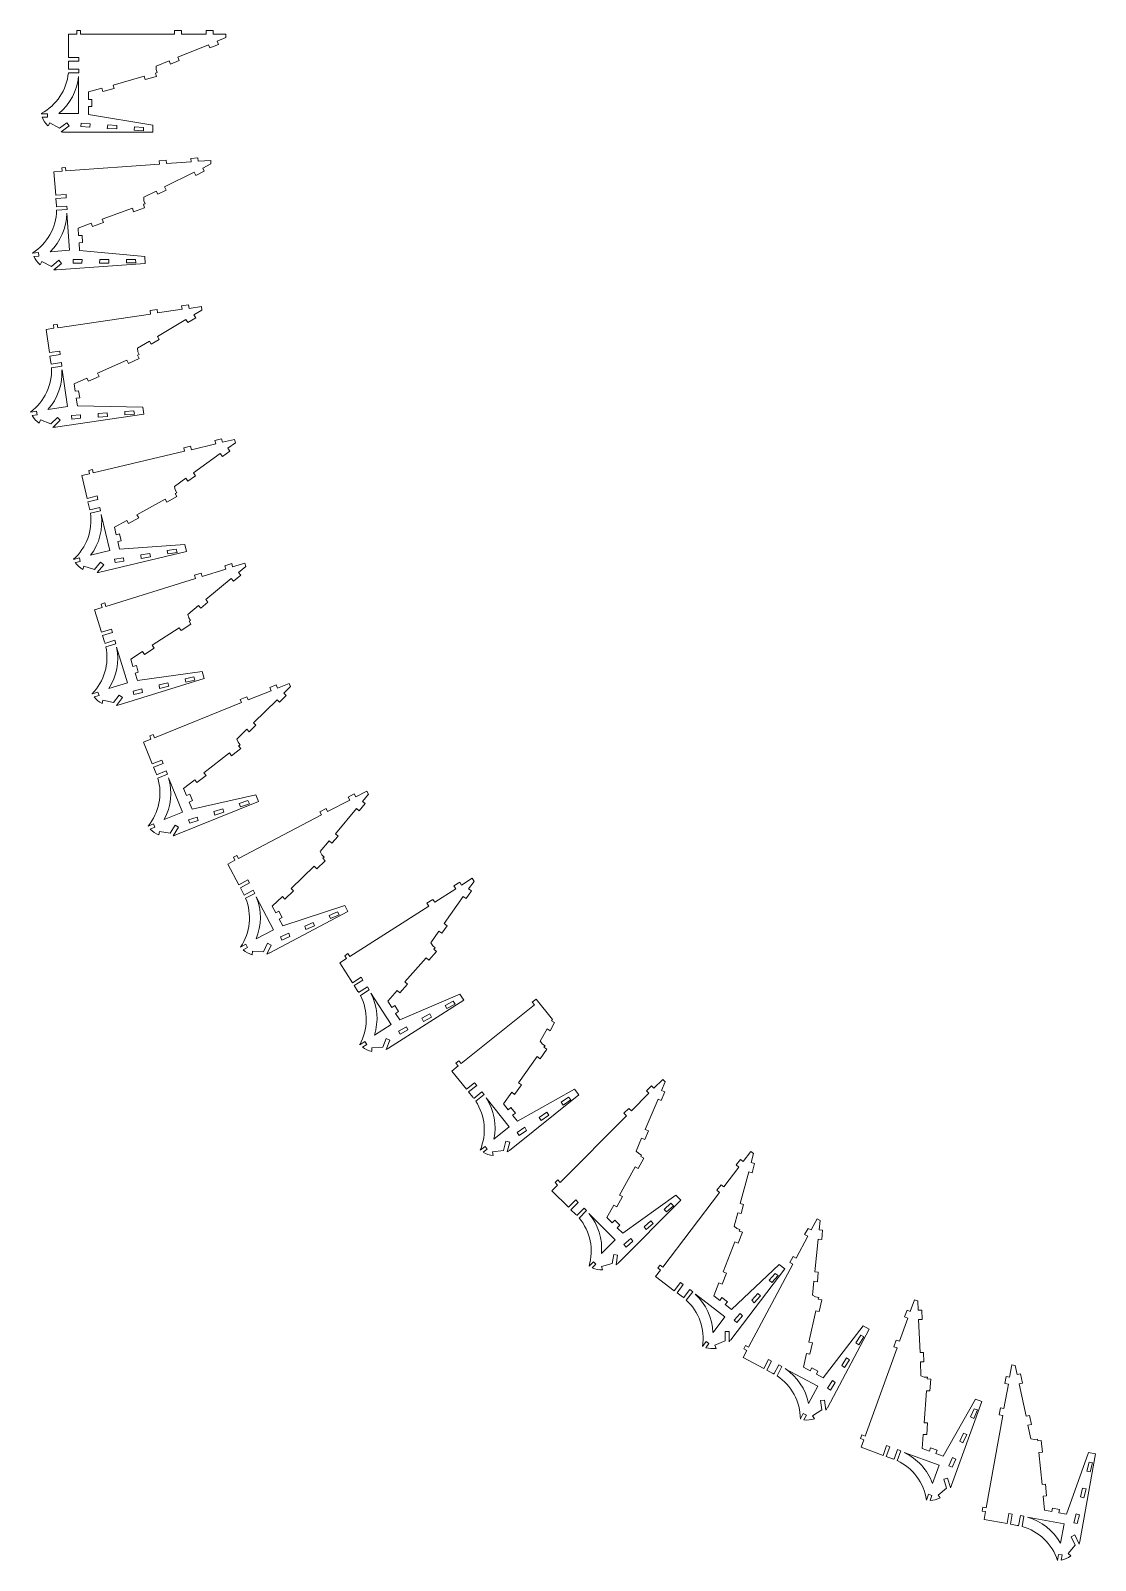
# Model space of a CAD drawing. Header units: millimetres. Extents: x -1109 to 903, y -367 to 2320.
# Drawn here: x -1109 to -199, y -314 to 994 of the extents above; entities that cross this region are included whole.
import ezdxf

# ---------------------------------------------------------------- set-up
doc = ezdxf.new("R2010")
doc.units = ezdxf.units.MM

msp = doc.modelspace()

# ---------------------------------------------------------------- linework, layer by layer
at = {"color": 7, "linetype": 'Continuous', "lineweight": 15}
for p, q in [((-1069.5, 994.3), (-1066.3, 994.3)), ((-1069.5, 994.3), (-1069.5, 991.3)), ((-1066.3, 994.3), (-1066.3, 991.3)), ((-986, 994.3), (-980, 994.3)), ((-986, 994.3), (-986, 991.3)), ((-980, 994.3), (-980, 991.3)), ((-958.8, 994.3), (-952.8, 994.3)), ((-958.8, 994.3), (-958.8, 991.3)), ((-952.8, 994.3), (-952.8, 991.3)), ((-1076.4, 991.3), (-1069.5, 991.3)), ((-1076.4, 971.3), (-1076.4, 991.3)), ((-1066.3, 991.3), (-986, 991.3)), ((-956.9, 982.2), (-983, 971.6)), ((-980, 991.3), (-958.8, 991.3)), ((-955.8, 979.5), (-956.9, 982.2)), ((-955.8, 979.5), (-948.4, 982.5)), ((-952.8, 991.3), (-942.1, 991.3)), ((-942.1, 988.3), (-949.5, 985.3)), ((-948.4, 982.5), (-949.5, 985.3)), ((-942.1, 991.3), (-942.1, 988.3)), ((-1067.6, 971.3), (-1076.4, 971.3)), ((-1076.4, 968.3), (-1067.6, 968.3)), ((-1076.4, 962.6), (-1076.4, 968.3)), ((-1067.6, 968.3), (-1067.6, 971.3)), ((-990.4, 968.5), (-1001.6, 964)), ((-989.3, 965.7), (-990.4, 968.5)), ((-989.3, 965.7), (-981.9, 968.8)), ((-981.9, 968.8), (-983, 971.6)), ((-1076.6, 958.3), (-1067.6, 958.3)), ((-1067.6, 961.3), (-1076.4, 961.3)), ((-1067.9, 955.1), (-1068, 923.4)), ((-1067.6, 958.3), (-1067.6, 961.3)), ((-1011.8, 955.3), (-1038.3, 947.8)), ((-1011, 952.4), (-1011.8, 955.3)), ((-1011, 952.4), (-1001.4, 955.1)), ((-1000.8, 958.4), (-1002.2, 958)), ((-1001.4, 955.1), (-1002.2, 958)), ((-1001.6, 964), (-1001.6, 961)), ((-1001.6, 961), (-1000.8, 958.4)), ((-1047.9, 945.1), (-1059.5, 941.9)), ((-1059.5, 941.9), (-1059.5, 935.4)), ((-1047.1, 942.2), (-1047.9, 945.1)), ((-1047.1, 942.2), (-1037.5, 944.9)), ((-1037.5, 944.9), (-1038.3, 947.8)), ((-1059.5, 935.4), (-1056.5, 935.4)), ((-1059.5, 929.4), (-1059.5, 922.7)), ((-1056.5, 929.4), (-1059.5, 929.4)), ((-1056.5, 935.4), (-1056.5, 929.4)), ((-1099.8, 923.3), (-1094.5, 923.3)), ((-1094.5, 920.3), (-1098.9, 920.3)), ((-1094.5, 923.3), (-1094.5, 920.3)), ((-1068, 923.4), (-1084.8, 923.4)), ((-1059.5, 922.7), (-1004.3, 913.5)), ((-1094, 912.9), (-1092.5, 915.5)), ((-1092.5, 915.5), (-1084.3, 910.8)), ((-1084.3, 910.8), (-1077.8, 915.5)), ((-1075.8, 912.8), (-1082.8, 907.7)), ((-1004.4, 907.5), (-1080.5, 907.6)), ((-1077.8, 915.5), (-1075.8, 912.8)), ((-1065.8, 912.3), (-1065.6, 915.3)), ((-1058.3, 911.8), (-1065.8, 912.3)), ((-1065.6, 915.3), (-1057.9, 914.7)), ((-1057.9, 914.7), (-1058.3, 911.8)), ((-1043.3, 910.7), (-1042.9, 913.7)), ((-1035.3, 910.2), (-1043.3, 910.7)), ((-1042.9, 913.7), (-1035.1, 913.1)), ((-1035.1, 913.1), (-1035.3, 910.2)), ((-1020.3, 909.1), (-1020.1, 912.1)), ((-1012.4, 908.6), (-1020.3, 909.1)), ((-1020.1, 912.1), (-1012.4, 911.6)), ((-1012.4, 911.6), (-1012.4, 908.6)), ((-1004.3, 913.5), (-1004.4, 907.5)), ((-1082.2, 877.1), (-1079, 877.3)), ((-1082.2, 877.1), (-1082, 874.1)), ((-1079, 877.3), (-1078.8, 874.3)), ((-1078.8, 874.3), (-998.7, 880.2)), ((-998.9, 883.1), (-993, 883.6)), ((-998.9, 883.1), (-998.7, 880.2)), ((-993, 883.6), (-992.7, 880.6)), ((-992.7, 880.6), (-971.6, 882.1)), ((-971.8, 885.1), (-965.8, 885.6)), ((-971.8, 885.1), (-971.6, 882.1)), ((-965.8, 885.6), (-965.6, 882.6)), ((-965.6, 882.6), (-954.9, 883.3)), ((-954.7, 880.3), (-961.8, 876.8)), ((-960.5, 874.1), (-961.8, 876.8)), ((-954.9, 883.3), (-954.7, 880.3)), ((-1088.9, 873.6), (-1082, 874.1)), ((-1087.4, 853.7), (-1088.9, 873.6)), ((-969, 873.2), (-994.3, 860.7)), ((-967.7, 870.5), (-969, 873.2)), ((-967.7, 870.5), (-960.5, 874.1)), ((-1078.6, 854.3), (-1087.4, 853.7)), ((-1087.2, 850.7), (-1078.4, 851.3)), ((-1086.8, 844.9), (-1087.2, 850.7)), ((-1078.4, 851.3), (-1078.6, 854.3)), ((-1001.5, 857.1), (-1012.2, 851.8)), ((-1012.2, 851.8), (-1012, 848.8)), ((-1000.1, 854.4), (-1001.5, 857.1)), ((-1000.1, 854.4), (-993, 858)), ((-993, 858), (-994.3, 860.7)), ((-1077.9, 844.3), (-1086.7, 843.7)), ((-1086.7, 840.7), (-1077.7, 841.3)), ((-1077.7, 841.3), (-1077.9, 844.3)), ((-1077.8, 838.1), (-1075.5, 806.5)), ((-1021.8, 842.4), (-1047.7, 833)), ((-1020.8, 839.5), (-1021.8, 842.4)), ((-1020.8, 839.5), (-1011.4, 842.9)), ((-1011, 846.3), (-1012.4, 845.8)), ((-1011.4, 842.9), (-1012.4, 845.8)), ((-1012, 848.8), (-1011, 846.3)), ((-1057.1, 829.6), (-1068.3, 825.5)), ((-1068.3, 825.5), (-1067.9, 819)), ((-1056, 826.7), (-1057.1, 829.6)), ((-1056, 826.7), (-1046.6, 830.2)), ((-1046.6, 830.2), (-1047.7, 833)), ((-1067.9, 819), (-1064.9, 819.2)), ((-1064.4, 813.2), (-1067.4, 813)), ((-1067.4, 813), (-1067, 806.4)), ((-1064.9, 819.2), (-1064.4, 813.2)), ((-1107.2, 804.1), (-1102, 804.5)), ((-1101.8, 801.5), (-1106.1, 801.2)), ((-1102, 804.5), (-1101.8, 801.5)), ((-1075.5, 806.5), (-1092.2, 805.2)), ((-1072.6, 798.5), (-1064.8, 798.6)), ((-1072.6, 795.6), (-1072.6, 798.5)), ((-1067, 806.4), (-1011.3, 801.3)), ((-1064.8, 798.6), (-1065, 795.6)), ((-1049.9, 795.6), (-1049.7, 798.6)), ((-1049.7, 798.6), (-1041.9, 798.6)), ((-1041.9, 798.6), (-1041.9, 795.6)), ((-1026.9, 795.7), (-1026.9, 798.7)), ((-1026.9, 798.7), (-1019.2, 798.7)), ((-1019.2, 798.7), (-1018.9, 795.7)), ((-1011.3, 801.3), (-1010.9, 795.3)), ((-1100.7, 794.1), (-1099.3, 796.8)), ((-1099.3, 796.8), (-1090.9, 792.7)), ((-1090.9, 792.7), (-1084.8, 797.9)), ((-1082.6, 795.3), (-1089.1, 789.7)), ((-1010.9, 795.3), (-1086.8, 789.8)), ((-1084.8, 797.9), (-1082.6, 795.3)), ((-1065, 795.6), (-1072.6, 795.6)), ((-1041.9, 795.6), (-1049.9, 795.6)), ((-1018.9, 795.7), (-1026.9, 795.7)), ((-979.8, 758.9), (-973.8, 759.8)), ((-979.8, 758.9), (-979.3, 756)), ((-973.8, 759.8), (-973.4, 756.8)), ((-1085.7, 740.3), (-1006.3, 752)), ((-1006.7, 755), (-1000.8, 755.8)), ((-1006.7, 755), (-1006.3, 752)), ((-1000.8, 755.8), (-1000.3, 752.9)), ((-976.1, 747.3), (-1000.4, 732.9)), ((-1000.3, 752.9), (-979.3, 756)), ((-974.6, 744.7), (-976.1, 747.3)), ((-974.6, 744.7), (-967.7, 748.8)), ((-973.4, 756.8), (-962.8, 758.4)), ((-962.4, 755.4), (-969.3, 751.3)), ((-967.7, 748.8), (-969.3, 751.3)), ((-962.8, 758.4), (-962.4, 755.4)), ((-1095.7, 738.8), (-1088.9, 739.8)), ((-1092.8, 719), (-1095.7, 738.8)), ((-1089.3, 742.8), (-1086.1, 743.2)), ((-1089.3, 742.8), (-1088.9, 739.8)), ((-1086.1, 743.2), (-1085.7, 740.3)), ((-998.9, 730.3), (-1000.4, 732.9)), ((-1084, 720.3), (-1092.8, 719)), ((-1083.6, 717.3), (-1084, 720.3)), ((-1007.3, 728.8), (-1017.6, 722.7)), ((-1017.6, 722.7), (-1017.2, 719.7)), ((-1017.2, 719.7), (-1016, 717.3)), ((-1005.8, 726.2), (-1007.3, 728.8)), ((-1005.8, 726.2), (-998.9, 730.3)), ((-1092.3, 716), (-1083.6, 717.3)), ((-1091.5, 710.4), (-1092.3, 716)), ((-1082.6, 710.4), (-1091.3, 709.1)), ((-1091.1, 706.1), (-1082.1, 707.4)), ((-1082.1, 707.4), (-1082.6, 710.4)), ((-1026.5, 712.6), (-1051.6, 701.3)), ((-1025.3, 709.8), (-1026.5, 712.6)), ((-1025.3, 709.8), (-1016.2, 713.9)), ((-1016, 717.3), (-1017.4, 716.7)), ((-1016.2, 713.9), (-1017.4, 716.7)), ((-1082, 704.2), (-1077.4, 672.8)), ((-1060.7, 697.2), (-1071.7, 692.3)), ((-1059.5, 694.5), (-1060.7, 697.2)), ((-1059.5, 694.5), (-1050.4, 698.6)), ((-1050.4, 698.6), (-1051.6, 701.3)), ((-1071.7, 692.3), (-1070.7, 685.9)), ((-1070.7, 685.9), (-1067.8, 686.3)), ((-1066.9, 680.4), (-1069.9, 680)), ((-1067.8, 686.3), (-1066.9, 680.4)), ((-1108.8, 668.1), (-1103.7, 668.9)), ((-1103.7, 668.9), (-1103.2, 665.9)), ((-1077.4, 672.8), (-1094, 670.4)), ((-1069.9, 680), (-1068.9, 673.4)), ((-1068.9, 673.4), (-1013, 672.4)), ((-1051.1, 666.9), (-1043.4, 667.5)), ((-1043.4, 667.5), (-1043.1, 664.5)), ((-1028.4, 668.6), (-1020.7, 669.2)), ((-1028.2, 665.7), (-1028.4, 668.6)), ((-1020.7, 669.2), (-1020.2, 666.3)), ((-1013, 672.4), (-1012.2, 666.4)), ((-1103.2, 665.9), (-1107.6, 665.3)), ((-1101.6, 658.7), (-1100.5, 661.5)), ((-1100.5, 661.5), (-1091.7, 658)), ((-1091.7, 658), (-1086, 663.6)), ((-1083.6, 661.2), (-1089.8, 655.1)), ((-1012.2, 666.4), (-1087.5, 655.3)), ((-1086, 663.6), (-1083.6, 661.2)), ((-1073.9, 665.2), (-1066.1, 665.8)), ((-1073.7, 662.2), (-1073.9, 665.2)), ((-1066.1, 662.8), (-1073.7, 662.2)), ((-1066.1, 665.8), (-1066.1, 662.8)), ((-1051.1, 663.9), (-1051.1, 666.9)), ((-1043.1, 664.5), (-1051.1, 663.9)), ((-1020.2, 666.3), (-1028.2, 665.7)), ((-951.4, 643.9), (-945.6, 645.3)), ((-951.4, 643.9), (-950.7, 640.9)), ((-945.6, 645.3), (-944.9, 642.3)), ((-944.9, 642.3), (-934.5, 644.8)), ((-933.8, 641.9), (-940.3, 637.2)), ((-934.5, 644.8), (-933.8, 641.9)), ((-1055.3, 616.1), (-977.2, 634.7)), ((-977.9, 637.6), (-972.1, 639)), ((-977.9, 637.6), (-977.2, 634.7)), ((-972.1, 639), (-971.4, 636)), ((-971.4, 636), (-950.7, 640.9)), ((-946.8, 632.6), (-969.7, 616.1)), ((-945, 630.1), (-946.8, 632.6)), ((-945, 630.1), (-938.5, 634.8)), ((-938.5, 634.8), (-940.3, 637.2)), ((-1065.2, 613.8), (-1058.5, 615.4)), ((-1059.1, 618.3), (-1056, 619.1)), ((-1059.1, 618.3), (-1058.5, 615.4)), ((-1056, 619.1), (-1055.3, 616.1)), ((-968, 613.7), (-969.7, 616.1)), ((-1060.5, 594.3), (-1065.2, 613.8)), ((-976.2, 611.5), (-986, 604.5)), ((-986, 604.5), (-985.3, 601.6)), ((-974.5, 609), (-976.2, 611.5)), ((-974.5, 609), (-968, 613.7)), ((-1052, 596.4), (-1060.5, 594.3)), ((-1059.9, 591.4), (-1051.3, 593.5)), ((-1058.5, 585.8), (-1059.9, 591.4)), ((-1051.3, 593.5), (-1052, 596.4)), ((-994, 593.7), (-1018, 580.3)), ((-992.5, 591), (-994, 593.7)), ((-992.5, 591), (-983.8, 595.9)), ((-985.3, 601.6), (-984, 599.2)), ((-984, 599.2), (-985.2, 598.5)), ((-983.8, 595.9), (-985.2, 598.5)), ((-1049.6, 586.6), (-1058.3, 584.6)), ((-1057.7, 581.6), (-1049, 583.7)), ((-1049, 583.7), (-1049.6, 586.6)), ((-1048.6, 580.5), (-1041.2, 549.7)), ((-1025.3, 572.8), (-1016.5, 577.7)), ((-1016.5, 577.7), (-1018, 580.3)), ((-1026.7, 575.4), (-1037.2, 569.6)), ((-1037.2, 569.6), (-1035.7, 563.2)), ((-1035.7, 563.2), (-1032.8, 563.9)), ((-1032.8, 563.9), (-1031.4, 558.1)), ((-1025.3, 572.8), (-1026.7, 575.4)), ((-1041.2, 549.7), (-1057.6, 545.8)), ((-1031.4, 558.1), (-1034.3, 557.4)), ((-1034.3, 557.4), (-1032.8, 550.9)), ((-1032.8, 550.9), (-977.1, 554.8)), ((-992.1, 549.7), (-984.4, 551)), ((-991.6, 546.8), (-992.1, 549.7)), ((-984.4, 551), (-983.7, 548.1)), ((-977.1, 554.8), (-975.7, 548.9)), ((-1072.2, 542.2), (-1067.1, 543.5)), ((-1066.4, 540.5), (-1070.6, 539.5)), ((-1067.1, 543.5), (-1066.4, 540.5)), ((-1064.1, 533.5), (-1063.3, 536.3)), ((-1063.3, 536.3), (-1054.2, 533.6)), ((-1054.2, 533.6), (-1049, 539.7)), ((-1046.4, 537.5), (-1052, 531)), ((-975.7, 548.9), (-1049.8, 531.4)), ((-1049, 539.7), (-1046.4, 537.5)), ((-1037.1, 542.3), (-1029.4, 543.6)), ((-1036.6, 539.4), (-1037.1, 542.3)), ((-1029.1, 540.6), (-1036.6, 539.4)), ((-1029.4, 543.6), (-1029.1, 540.6)), ((-1014.6, 546), (-1006.9, 547.3)), ((-1014.3, 543), (-1014.6, 546)), ((-1006.4, 544.3), (-1014.3, 543)), ((-1006.9, 547.3), (-1006.4, 544.3)), ((-983.7, 548.1), (-991.6, 546.8)), ((-942.8, 536.8), (-937, 538.6)), ((-942.8, 536.8), (-941.9, 533.9)), ((-937, 538.6), (-936.2, 535.7)), ((-936.2, 535.7), (-925.9, 538.9)), ((-925.9, 538.9), (-925, 536)), ((-1044.5, 502), (-967.9, 525.8)), ((-968.8, 528.7), (-963.1, 530.5)), ((-968.8, 528.7), (-967.9, 525.8)), ((-963.1, 530.5), (-962.2, 527.6)), ((-962.2, 527.6), (-941.9, 533.9)), ((-937.4, 525.8), (-959.2, 507.9)), ((-935.5, 523.5), (-937.4, 525.8)), ((-935.5, 523.5), (-929.3, 528.6)), ((-925, 536), (-931.2, 530.9)), ((-929.3, 528.6), (-931.2, 530.9)), ((-1054.2, 499), (-1047.6, 501.1)), ((-1048.3, 479.9), (-1054.2, 499)), ((-1048.5, 504), (-1045.4, 504.9)), ((-1048.5, 504), (-1047.6, 501.1)), ((-1045.4, 504.9), (-1044.5, 502)), ((-965.3, 502.8), (-974.6, 495.1)), ((-963.4, 500.5), (-965.3, 502.8)), ((-963.4, 500.5), (-957.3, 505.6)), ((-957.3, 505.6), (-959.2, 507.9)), ((-980.2, 481.3), (-971.8, 486.7)), ((-974.6, 495.1), (-973.7, 492.3)), ((-973.7, 492.3), (-972.2, 490)), ((-972.2, 490), (-973.4, 489.3)), ((-971.8, 486.7), (-973.4, 489.3)), ((-1039.8, 482.6), (-1048.3, 479.9)), ((-1047.4, 477.1), (-1039, 479.7)), ((-1045.7, 471.6), (-1047.4, 477.1)), ((-1036.9, 473), (-1045.3, 470.4)), ((-1039, 479.7), (-1039.8, 482.6)), ((-1036, 470.1), (-1036.9, 473)), ((-981.8, 483.8), (-1004.9, 468.8)), ((-980.2, 481.3), (-981.8, 483.8)), ((-1044.6, 467.5), (-1036, 470.1)), ((-1035.4, 467), (-1026, 436.7)), ((-1013.3, 463.4), (-1023.3, 456.8)), ((-1011.6, 460.8), (-1013.3, 463.4)), ((-1011.6, 460.8), (-1003.2, 466.3)), ((-1003.2, 466.3), (-1004.9, 468.8)), ((-1023.3, 456.8), (-1021.4, 450.6)), ((-1021.4, 450.6), (-1018.5, 451.5)), ((-1016.8, 445.8), (-1019.6, 444.9)), ((-1019.6, 444.9), (-1017.6, 438.5)), ((-1018.5, 451.5), (-1016.8, 445.8)), ((-1017.6, 438.5), (-962.3, 446.2)), ((-962.3, 446.2), (-960.5, 440.4)), ((-1026, 436.7), (-1042, 431.7)), ((-960.5, 440.4), (-1033.2, 417.8)), ((-999.1, 434.9), (-991.5, 436.7)), ((-998.6, 431.9), (-999.1, 434.9)), ((-990.8, 433.7), (-998.6, 431.9)), ((-991.5, 436.7), (-990.8, 433.7)), ((-976.9, 440.1), (-969.3, 441.9)), ((-976.2, 437.2), (-976.9, 440.1)), ((-968.5, 439), (-976.2, 437.2)), ((-969.3, 441.9), (-968.5, 439)), ((-904.5, 432.7), (-898.9, 435)), ((-904.5, 432.7), (-903.4, 429.9)), ((-898.9, 435), (-897.8, 432.2)), ((-897.8, 432.2), (-887.9, 436.2)), ((-886.7, 433.4), (-892.5, 427.8)), ((-887.9, 436.2), (-886.7, 433.4)), ((-1056.3, 427.2), (-1051.3, 428.7)), ((-1050.4, 425.9), (-1054.6, 424.6)), ((-1051.3, 428.7), (-1050.4, 425.9)), ((-1047.7, 419), (-1047, 421.9)), ((-1047, 421.9), (-1037.9, 419.8)), ((-1037.9, 419.8), (-1033.1, 426.2)), ((-1030.3, 424.2), (-1035.5, 417.3)), ((-1033.1, 426.2), (-1030.3, 424.2)), ((-1021.3, 429.6), (-1013.7, 431.4)), ((-1020.6, 426.7), (-1021.3, 429.6)), ((-1013.3, 428.5), (-1020.6, 426.7)), ((-1013.7, 431.4), (-1013.3, 428.5)), ((-1003, 389.6), (-928.6, 419.7)), ((-929.7, 422.5), (-924.2, 424.8)), ((-929.7, 422.5), (-928.6, 419.7)), ((-924.2, 424.8), (-923, 422)), ((-923, 422), (-903.4, 429.9)), ((-898.2, 422.2), (-918.4, 402.5)), ((-896.1, 420.1), (-898.2, 422.2)), ((-896.1, 420.1), (-890.4, 425.7)), ((-890.4, 425.7), (-892.5, 427.8)), ((-1007.1, 391.2), (-1004.1, 392.4)), ((-1004.1, 392.4), (-1003, 389.6)), ((-924.1, 396.9), (-932.7, 388.6)), ((-922, 394.8), (-924.1, 396.9)), ((-922, 394.8), (-916.3, 400.4)), ((-916.3, 400.4), (-918.4, 402.5)), ((-1012.4, 385.8), (-1006, 388.4)), ((-1004.9, 367.3), (-1012.4, 385.8)), ((-1007.1, 391.2), (-1006, 388.4)), ((-937.1, 374.3), (-929.2, 380.4)), ((-932.7, 388.6), (-931.6, 385.8)), ((-931.6, 385.8), (-929.9, 383.7)), ((-929.9, 383.7), (-931.1, 382.8)), ((-929.2, 380.4), (-931.1, 382.8)), ((-996.7, 370.6), (-1004.9, 367.3)), ((-1003.8, 364.5), (-995.6, 367.8)), ((-995.6, 367.8), (-996.7, 370.6)), ((-939, 376.7), (-960.7, 359.8)), ((-937.1, 374.3), (-939, 376.7)), ((-1001.6, 359.2), (-1003.8, 364.5)), ((-993, 361.3), (-1001.2, 358)), ((-1000.2, 355.2), (-991.8, 358.6)), ((-991.8, 358.6), (-993, 361.3)), ((-991, 355.5), (-979.1, 326)), ((-968.6, 353.7), (-978.1, 346.3)), ((-966.8, 351.3), (-968.6, 353.7)), ((-966.8, 351.3), (-958.9, 357.4)), ((-958.9, 357.4), (-960.7, 359.8)), ((-978.1, 346.3), (-975.7, 340.3)), ((-975.7, 340.3), (-972.9, 341.4)), ((-972.9, 341.4), (-970.6, 335.9)), ((-970.9, 328.6), (-916.4, 340.8)), ((-916.4, 340.8), (-914.2, 335.2)), ((-837.5, 339), (-832.2, 341.8)), ((-832.2, 341.8), (-830.8, 339.1)), ((-830.8, 339.1), (-821.4, 344.1)), ((-820, 341.4), (-825.1, 335.3)), ((-821.4, 344.1), (-820, 341.4)), ((-914.2, 335.2), (-984.7, 306.7)), ((-970.6, 335.9), (-973.4, 334.7)), ((-973.4, 334.7), (-970.9, 328.6)), ((-952.2, 326.5), (-944.7, 328.9)), ((-944.7, 328.9), (-943.8, 326)), ((-930.5, 333.5), (-923.1, 335.9)), ((-929.6, 330.7), (-930.5, 333.5)), ((-921.9, 333.1), (-929.6, 330.7)), ((-923.1, 335.9), (-921.9, 333.1)), ((-861.7, 326.3), (-856.3, 329.1)), ((-856.3, 329.1), (-855, 326.5)), ((-855, 326.5), (-836.1, 336.3)), ((-830.3, 329.2), (-848.4, 307.6)), ((-837.5, 339), (-836.1, 336.3)), ((-828, 327.2), (-830.3, 329.2)), ((-828, 327.2), (-822.8, 333.4)), ((-822.8, 333.4), (-825.1, 335.3)), ((-1008.5, 314.1), (-1003.7, 316)), ((-1003.7, 316), (-1002.6, 313.2)), ((-979.1, 326), (-994.6, 319.7)), ((-989.5, 308.2), (-985.3, 315)), ((-985.3, 315), (-982.4, 313.2)), ((-973.9, 319.4), (-966.5, 321.8)), ((-972.9, 316.6), (-973.9, 319.4)), ((-965.7, 318.9), (-972.9, 316.6)), ((-966.5, 321.8), (-965.7, 318.9)), ((-951.4, 323.6), (-952.2, 326.5)), ((-943.8, 326), (-951.4, 323.6)), ((-931.3, 286.4), (-860.3, 323.7)), ((-861.7, 326.3), (-860.3, 323.7)), ((-1002.6, 313.2), (-1006.6, 311.6)), ((-999.3, 306.6), (-998.8, 309.5)), ((-998.8, 309.5), (-989.5, 308.2)), ((-982.4, 313.2), (-986.9, 305.9)), ((-853.6, 301.5), (-861.3, 292.3)), ((-851.3, 299.5), (-853.6, 301.5)), ((-851.3, 299.5), (-846.1, 305.6)), ((-846.1, 305.6), (-848.4, 307.6)), ((-935.6, 287.6), (-932.7, 289.1)), ((-932.7, 289.1), (-931.3, 286.4)), ((-861.3, 292.3), (-859.9, 289.6)), ((-859.9, 289.6), (-858, 287.7)), ((-940.3, 281.7), (-934.2, 284.9)), ((-931, 264), (-940.3, 281.7)), ((-935.6, 287.6), (-934.2, 284.9)), ((-866.4, 279.8), (-886.3, 260.9)), ((-864.3, 277.6), (-866.4, 279.8)), ((-864.3, 277.6), (-857, 284.5)), ((-858, 287.7), (-859.1, 286.7)), ((-857, 284.5), (-859.1, 286.7)), ((-923.2, 268.1), (-931, 264)), ((-929.6, 261.4), (-921.8, 265.5)), ((-921.8, 265.5), (-923.2, 268.1)), ((-747.2, 263), (-742.1, 266.2)), ((-747.2, 263), (-745.5, 260.5)), ((-742.1, 266.2), (-740.5, 263.7)), ((-740.5, 263.7), (-731.5, 269.5)), ((-729.9, 266.9), (-734.5, 260.4)), ((-731.5, 269.5), (-729.9, 266.9)), ((-927, 256.3), (-929.6, 261.4)), ((-918.6, 259.3), (-926.4, 255.1)), ((-925.2, 252.4), (-917.2, 256.6)), ((-917.2, 256.6), (-918.6, 259.3)), ((-916, 253.6), (-901.3, 225.5)), ((-893.6, 254), (-902.3, 245.8)), ((-891.5, 251.8), (-893.6, 254)), ((-891.5, 251.8), (-884.3, 258.7)), ((-884.3, 258.7), (-886.3, 260.9)), ((-770.1, 248.3), (-765.1, 251.5)), ((-765.1, 251.5), (-763.4, 249)), ((-763.4, 249), (-745.5, 260.5)), ((-739.1, 253.9), (-755.3, 230.8)), ((-736.6, 252.1), (-739.1, 253.9)), ((-736.6, 252.1), (-732, 258.7)), ((-732, 258.7), (-734.5, 260.4)), ((-837.6, 241), (-905, 205.6)), ((-902.3, 245.8), (-899.3, 240)), ((-899.3, 240), (-896.6, 241.4)), ((-896.6, 241.4), (-893.9, 236.1)), ((-893.9, 236.1), (-896.5, 234.7)), ((-893.4, 228.8), (-840.4, 246.3)), ((-853.7, 237.7), (-846.5, 240.8)), ((-852.5, 235), (-853.7, 237.7)), ((-845.1, 238.2), (-852.5, 235)), ((-846.5, 240.8), (-845.1, 238.2)), ((-840.4, 246.3), (-837.6, 241)), ((-836.1, 202.5), (-768.5, 245.8)), ((-770.1, 248.3), (-768.5, 245.8)), ((-901.3, 225.5), (-916.1, 217.7)), ((-896.5, 234.7), (-893.4, 228.8)), ((-895.4, 219.4), (-888.3, 222.5)), ((-888.3, 222.5), (-887.3, 219.7)), ((-874.5, 228.6), (-867.4, 231.7)), ((-873.5, 225.7), (-874.5, 228.6)), ((-866.2, 228.9), (-873.5, 225.7)), ((-867.4, 231.7), (-866.2, 228.9)), ((-759.9, 224.2), (-766.8, 214.4)), ((-757.5, 222.5), (-759.9, 224.2)), ((-757.5, 222.5), (-752.9, 229)), ((-752.9, 229), (-755.3, 230.8)), ((-929.4, 210.7), (-924.8, 213.1)), ((-923.4, 210.4), (-927.3, 208.4)), ((-924.8, 213.1), (-923.4, 210.4)), ((-909.9, 206.7), (-906.4, 213.9)), ((-903.3, 212.4), (-907.1, 204.7)), ((-906.4, 213.9), (-903.3, 212.4)), ((-894.2, 216.7), (-895.4, 219.4)), ((-887.3, 219.7), (-894.2, 216.7)), ((-766.8, 214.4), (-765.2, 211.9)), ((-765.2, 211.9), (-763.1, 210.1)), ((-763.1, 210.1), (-764.1, 209)), ((-919.5, 204.1), (-919.3, 207.1)), ((-919.3, 207.1), (-909.9, 206.7)), ((-844.6, 197.1), (-838.8, 200.8)), ((-833.8, 180.2), (-844.6, 197.1)), ((-840.4, 203.3), (-837.7, 205.1)), ((-840.4, 203.3), (-838.8, 200.8)), ((-837.7, 205.1), (-836.1, 202.5)), ((-770.8, 201.6), (-789, 181)), ((-768.5, 199.6), (-770.8, 201.6)), ((-768.5, 199.6), (-761.9, 207)), ((-761.9, 207), (-764.1, 209)), ((-826.4, 185), (-833.8, 180.2)), ((-824.8, 182.5), (-826.4, 185)), ((-832.2, 177.7), (-824.8, 182.5)), ((-829.1, 172.8), (-832.2, 177.7)), ((-821, 176.6), (-828.5, 171.8)), ((-827, 169.2), (-819.4, 174)), ((-819.4, 174), (-821, 176.6)), ((-818, 171.2), (-800.8, 144.4)), ((-795.7, 173.5), (-803.6, 164.5)), ((-793.4, 171.5), (-795.7, 173.5)), ((-793.4, 171.5), (-786.8, 179)), ((-793.3, 148.4), (-742, 170.4)), ((-786.8, 179), (-789, 181)), ((-742, 170.4), (-738.7, 165.4)), ((-803.6, 164.5), (-800.1, 159.1)), ((-738.7, 165.4), (-802.9, 124.3)), ((-800.1, 159.1), (-797.6, 160.7)), ((-797.6, 160.7), (-794.4, 155.6)), ((-754.5, 160.7), (-747.6, 164.4)), ((-753, 158.1), (-754.5, 160.7)), ((-746, 161.9), (-753, 158.1)), ((-747.6, 164.4), (-746, 161.9)), ((-740.9, 111.1), (-678.3, 161.2)), ((-680.1, 163.5), (-676.8, 166.2)), ((-680.1, 163.5), (-678.3, 161.2)), ((-676.8, 166.2), (-662.9, 148.9)), ((-800.8, 144.4), (-815, 135.4)), ((-794.4, 155.6), (-796.9, 154)), ((-796.9, 154), (-793.3, 148.4)), ((-774.5, 149.8), (-767.6, 153.5)), ((-773.2, 147.1), (-774.5, 149.8)), ((-766.2, 150.9), (-773.2, 147.1)), ((-767.6, 153.5), (-766.2, 150.9)), ((-664.9, 139.2), (-661, 146.2)), ((-662.9, 148.9), (-663.6, 147.7)), ((-661, 146.2), (-663.6, 147.7)), ((-807.8, 125), (-804.9, 132.5)), ((-804.9, 132.5), (-801.8, 131.2)), ((-801.8, 131.2), (-804.9, 123.2)), ((-794.5, 138.9), (-787.7, 142.6)), ((-793.1, 136.2), (-794.5, 138.9)), ((-786.4, 139.9), (-793.1, 136.2)), ((-787.7, 142.6), (-786.4, 139.9)), ((-667.5, 140.7), (-673.3, 130.2)), ((-664.9, 139.2), (-667.5, 140.7)), ((-827.6, 127.2), (-823.2, 130)), ((-821.6, 127.5), (-825.3, 125.2)), ((-823.2, 130), (-821.6, 127.5)), ((-817.2, 124.6), (-807.8, 125)), ((-817.1, 121.6), (-817.2, 124.6)), ((-673.4, 115.2), (-667.6, 123.4)), ((-673.3, 130.2), (-671.4, 127.8)), ((-671.4, 127.8), (-669.2, 126.3)), ((-669.2, 126.3), (-670.1, 125.1)), ((-667.6, 123.4), (-670.1, 125.1)), ((-748.8, 104.7), (-743.5, 109.1)), ((-736.4, 89.1), (-748.8, 104.7)), ((-745.3, 111.4), (-742.8, 113.4)), ((-745.3, 111.4), (-743.5, 109.1)), ((-742.8, 113.4), (-740.9, 111.1)), ((-675.9, 117), (-691.9, 94.6)), ((-673.4, 115.2), (-675.9, 117)), ((-729.5, 94.6), (-736.4, 89.1)), ((-734.5, 86.8), (-727.6, 92.3)), ((-727.6, 92.3), (-729.5, 94.6)), ((-695.3, 84.7), (-689.4, 92.9)), ((-689.4, 92.9), (-691.9, 94.6)), ((-582.5, 87.9), (-578.3, 92.1)), ((-578.3, 92.1), (-576.2, 90)), ((-576.2, 90), (-568.6, 97.6)), ((-566.5, 95.5), (-569.6, 88.1)), ((-568.6, 97.6), (-566.5, 95.5)), ((-730.9, 82.3), (-734.5, 86.8)), ((-723.2, 86.8), (-730.1, 81.3)), ((-728.4, 78.8), (-721.3, 84.5)), ((-721.3, 84.5), (-723.2, 86.8)), ((-719.6, 81.8), (-699.8, 57)), ((-697.7, 86.5), (-704.7, 76.7)), ((-640.2, 84.4), (-699.7, 36.8)), ((-695.3, 84.7), (-697.7, 86.5)), ((-692.7, 61.7), (-644, 89.1)), ((-655.4, 78.1), (-649, 82.5)), ((-647.1, 80.2), (-653.7, 75.6)), ((-649, 82.5), (-647.1, 80.2)), ((-644, 89.1), (-640.2, 84.4)), ((-595.4, 70.7), (-580.4, 85.8)), ((-572.6, 80.7), (-583.5, 54.7)), ((-582.5, 87.9), (-580.4, 85.8)), ((-569.9, 79.6), (-572.6, 80.7)), ((-569.9, 79.6), (-566.8, 87)), ((-566.8, 87), (-569.6, 88.1)), ((-704.7, 76.7), (-700.6, 71.6)), ((-700.6, 71.6), (-698.3, 73.5)), ((-698.3, 73.5), (-694.5, 68.8)), ((-694.5, 68.8), (-696.9, 67)), ((-696.9, 67), (-692.7, 61.7)), ((-674.1, 65.1), (-667.7, 69.5)), ((-666, 67.1), (-672.6, 62.5)), ((-667.7, 69.5), (-666, 67.1)), ((-656.2, 9.5), (-599.6, 66.5)), ((-653.7, 75.6), (-655.4, 78.1)), ((-601.7, 68.6), (-597.5, 72.8)), ((-601.7, 68.6), (-599.6, 66.5)), ((-597.5, 72.8), (-595.4, 70.7)), ((-699.8, 57), (-712.9, 46.5)), ((-692.9, 52.1), (-686.5, 56.6)), ((-685, 54), (-691.2, 49.7)), ((-686.5, 56.6), (-685, 54)), ((-672.6, 62.5), (-674.1, 65.1)), ((-583.8, 46.1), (-580.7, 53.5)), ((-580.7, 53.5), (-583.5, 54.7)), ((-724.6, 37.1), (-720.5, 40.3)), ((-720.5, 40.3), (-718.6, 38)), ((-704.7, 36.9), (-702.6, 44.7)), ((-702.6, 44.7), (-699.3, 43.8)), ((-699.3, 43.8), (-701.6, 35.5)), ((-691.2, 49.7), (-692.9, 52.1)), ((-586.6, 47.3), (-591.2, 36.2)), ((-583.8, 46.1), (-586.6, 47.3)), ((-718.6, 38), (-722, 35.3)), ((-714, 35.5), (-704.7, 36.9)), ((-713.6, 32.6), (-714, 35.5)), ((-591.2, 36.2), (-589, 34.1)), ((-589.6, 21.3), (-584.7, 30.1)), ((-589, 34.1), (-586.6, 32.8)), ((-586.6, 32.8), (-587.4, 31.5)), ((-584.7, 30.1), (-587.4, 31.5)), ((-505.9, 24.4), (-502.2, 29.2)), ((-502.2, 29.2), (-499.8, 27.4)), ((-499.8, 27.4), (-493.4, 35.9)), ((-493.4, 35.9), (-491, 34.1)), ((-491, 34.1), (-493, 26.4)), ((-490.1, 25.6), (-493, 26.4)), ((-592.2, 22.8), (-605.6, -1.3)), ((-589.6, 21.3), (-592.2, 22.8)), ((-516.3, 5.7), (-503.5, 22.6)), ((-505.9, 24.4), (-503.5, 22.6)), ((-495.1, 18.6), (-502.4, -8.6)), ((-492.2, 17.8), (-495.1, 18.6)), ((-492.2, 17.8), (-490.1, 25.6)), ((-663.3, 2.4), (-658.5, 7.2)), ((-649.1, -11.7), (-663.3, 2.4)), ((-660.6, 9.4), (-658.3, 11.7)), ((-660.6, 9.4), (-658.5, 7.2)), ((-658.3, 11.7), (-656.2, 9.5)), ((-568.5, -63), (-520, 0.9)), ((-522.3, 2.7), (-518.7, 7.5)), ((-522.3, 2.7), (-520, 0.9)), ((-518.7, 7.5), (-516.3, 5.7)), ((-642.9, -5.5), (-649.1, -11.7)), ((-647, -13.9), (-640.8, -7.6)), ((-640.8, -7.6), (-642.9, -5.5)), ((-635.8, -12.5), (-642.1, -18.8)), ((-633.7, -14.6), (-635.8, -12.5)), ((-610.4, -10), (-616.3, -20.5)), ((-607.8, -11.5), (-610.4, -10)), ((-607.8, -11.5), (-603, -2.7)), ((-553.1, -5.6), (-606.8, -59.6)), ((-603, -2.7), (-605.6, -1.3)), ((-602.7, -34), (-557.3, -1.3)), ((-567.4, -13.6), (-561.6, -8.4)), ((-559.4, -10.5), (-565.5, -15.8)), ((-561.6, -8.4), (-559.4, -10.5)), ((-557.3, -1.3), (-553.1, -5.6)), ((-499.5, -9.4), (-502.4, -8.6)), ((-501.6, -17.2), (-499.5, -9.4)), ((-642.9, -17.9), (-647, -13.9)), ((-640.1, -21.1), (-633.7, -14.6)), ((-631.7, -17.1), (-609.2, -39.5)), ((-616.3, -20.5), (-611.7, -25.1)), ((-611.7, -25.1), (-609.5, -22.9)), ((-609.5, -22.9), (-605.3, -27.2)), ((-584.6, -28.6), (-578.7, -23.4)), ((-576.8, -25.7), (-582.8, -30.9)), ((-578.7, -23.4), (-576.8, -25.7)), ((-565.5, -15.8), (-567.4, -13.6)), ((-504.5, -16.4), (-507.6, -28)), ((-501.6, -17.2), (-504.5, -16.4)), ((-441.8, -31.2), (-436.7, -21.7)), ((-436.7, -21.7), (-434.1, -23.1)), ((-434.1, -23.1), (-434.9, -31.1)), ((-605.3, -27.2), (-607.4, -29.3)), ((-607.4, -29.3), (-602.7, -34)), ((-601.8, -43.6), (-595.9, -38.5)), ((-595.9, -38.5), (-594.1, -40.8)), ((-582.8, -30.9), (-584.6, -28.6)), ((-507.6, -28), (-505.2, -29.8)), ((-505.2, -29.8), (-502.7, -30.7)), ((-504.1, -42.5), (-500.4, -33.2)), ((-502.7, -30.7), (-503.2, -32.1)), ((-500.4, -33.2), (-503.2, -32.1)), ((-454.6, -55.2), (-444.6, -36.5)), ((-447.3, -35.1), (-444.4, -29.8)), ((-447.3, -35.1), (-444.6, -36.5)), ((-444.4, -29.8), (-441.8, -31.2)), ((-435.7, -39.1), (-438.6, -67.1)), ((-432.7, -39.4), (-435.7, -39.1)), ((-431.9, -31.4), (-434.9, -31.1)), ((-432.7, -39.4), (-431.9, -31.4)), ((-609.2, -39.5), (-621, -51.4)), ((-611.8, -60), (-610.5, -52.1)), ((-610.5, -52.1), (-607.2, -52.6)), ((-599.8, -45.8), (-601.8, -43.6)), ((-594.1, -40.8), (-599.8, -45.8)), ((-506.9, -41.4), (-516.9, -67)), ((-504.1, -42.5), (-506.9, -41.4)), ((-631.5, -62.1), (-627.9, -58.4)), ((-625.7, -60.5), (-628.8, -63.6)), ((-627.9, -58.4), (-625.7, -60.5)), ((-620.9, -62.5), (-611.8, -60)), ((-620.1, -65.4), (-620.9, -62.5)), ((-607.2, -52.6), (-608.5, -61.1)), ((-572.9, -63.7), (-570.9, -61.2)), ((-572.9, -63.7), (-570.5, -65.5)), ((-570.9, -61.2), (-568.5, -63)), ((-464.3, -64.3), (-510.4, -125)), ((-509.7, -99.1), (-469.1, -60.7)), ((-495.2, -131.3), (-457.4, -60.5)), ((-469.1, -60.7), (-464.3, -64.3)), ((-460.1, -59.1), (-457.2, -53.8)), ((-460.1, -59.1), (-457.4, -60.5)), ((-457.2, -53.8), (-454.6, -55.2)), ((-574.7, -71), (-570.5, -65.5)), ((-558.7, -83.1), (-574.7, -71)), ((-553.4, -76.1), (-558.7, -83.1)), ((-556.3, -84.9), (-551, -77.9)), ((-551, -77.9), (-553.4, -76.1)), ((-520.6, -76.3), (-525, -87.5)), ((-517.8, -77.4), (-520.6, -76.3)), ((-517.8, -77.4), (-514.2, -68.1)), ((-514.2, -68.1), (-516.9, -67)), ((-477.5, -74.1), (-472.4, -68.3)), ((-475.3, -76.1), (-477.5, -74.1)), ((-470, -70.1), (-475.3, -76.1)), ((-472.4, -68.3), (-470, -70.1)), ((-439.4, -75.1), (-440.6, -87)), ((-436.4, -75.4), (-439.4, -75.1)), ((-435.6, -67.4), (-438.6, -67.1)), ((-436.4, -75.4), (-435.6, -67.4)), ((-551.8, -88.4), (-556.3, -84.9)), ((-545.4, -82.2), (-550.8, -89.2)), ((-548.5, -91.2), (-543, -84)), ((-543, -84), (-545.4, -82.2)), ((-540.7, -86.2), (-515.4, -105.4)), ((-525, -87.5), (-519.8, -91.4)), ((-519.8, -91.4), (-518, -89)), ((-518, -89), (-513.2, -92.6)), ((-492.5, -91.3), (-487.4, -85.4)), ((-490.4, -93.4), (-492.5, -91.3)), ((-485.1, -87.4), (-490.4, -93.4)), ((-487.4, -85.4), (-485.1, -87.4)), ((-440.6, -87), (-438, -88.4)), ((-438, -88.4), (-435.3, -89)), ((-435.3, -89), (-435.6, -90.4)), ((-432.7, -91), (-435.6, -90.4)), ((-434.8, -100.8), (-432.7, -91)), ((-357, -100.8), (-353.3, -90.8)), ((-353.3, -90.8), (-350.5, -91.8)), ((-513.2, -92.6), (-515.1, -95)), ((-515.1, -95), (-509.7, -99.1)), ((-507.6, -108.4), (-502.4, -102.6)), ((-502.4, -102.6), (-500.3, -104.7)), ((-437.8, -100.2), (-443.6, -127.1)), ((-434.8, -100.8), (-437.8, -100.2)), ((-361.9, -105.5), (-359.8, -99.8)), ((-359.8, -99.8), (-357, -100.8)), ((-350.5, -91.8), (-350.2, -99.8)), ((-347.2, -99.7), (-350.2, -99.8)), ((-346.9, -107.7), (-347.2, -99.7)), ((-515.4, -105.4), (-525.6, -118.8)), ((-505.3, -110.4), (-507.6, -108.4)), ((-500.3, -104.7), (-505.3, -110.4)), ((-431.4, -157.6), (-397.4, -113.2)), ((-392.1, -116), (-427.9, -183.2)), ((-397.4, -113.2), (-392.1, -116)), ((-366.3, -126.4), (-359, -106.5)), ((-361.9, -105.5), (-359, -106.5)), ((-346.9, -107.7), (-349.9, -107.8)), ((-349.9, -107.8), (-348.7, -136)), ((-534.6, -130.7), (-531.5, -126.6)), ((-529.1, -128.4), (-531.7, -131.9)), ((-531.5, -126.6), (-529.1, -128.4)), ((-524, -129.7), (-515.3, -126.1)), ((-522.9, -132.4), (-524, -129.7)), ((-515.3, -126.1), (-515.2, -118)), ((-515.2, -118), (-511.8, -118.1)), ((-511.8, -118.1), (-511.9, -126.7)), ((-499.4, -132.7), (-497.8, -129.9)), ((-497.8, -129.9), (-495.2, -131.3)), ((-440.7, -127.7), (-443.6, -127.1)), ((-442.8, -137.5), (-440.7, -127.7)), ((-403.5, -127.8), (-399.4, -121.2)), ((-401, -129.4), (-403.5, -127.8)), ((-396.8, -122.6), (-401, -129.4)), ((-399.4, -121.2), (-396.8, -122.6)), ((-371.1, -131.1), (-369.1, -125.4)), ((-369.1, -125.4), (-366.3, -126.4)), ((-499.9, -140.2), (-496.7, -134.2)), ((-482.3, -149.7), (-499.9, -140.2)), ((-499.4, -132.7), (-496.7, -134.2)), ((-478.1, -141.9), (-482.3, -149.7)), ((-479.7, -151.1), (-475.5, -143.3)), ((-475.5, -143.3), (-478.1, -141.9)), ((-445.7, -136.8), (-448.3, -148.5)), ((-442.8, -137.5), (-445.7, -136.8)), ((-415.6, -147.1), (-411.5, -140.5)), ((-409, -142.1), (-413.2, -148.9)), ((-411.5, -140.5), (-409, -142.1)), ((-395.7, -207.5), (-368.3, -132.1)), ((-371.1, -131.1), (-368.3, -132.1)), ((-345.7, -135.9), (-348.7, -136)), ((-345.4, -143.9), (-348.4, -144)), ((-345.4, -143.9), (-345.7, -135.9)), ((-474.6, -153.8), (-479.7, -151.1)), ((-469.3, -146.6), (-473.5, -154.4)), ((-470.9, -156), (-466.7, -148)), ((-466.7, -148), (-469.3, -146.6)), ((-464, -149.8), (-436, -164.7)), ((-448.3, -148.5), (-442.6, -151.6)), ((-442.6, -151.6), (-441.2, -149)), ((-441.2, -149), (-435.9, -151.8)), ((-435.9, -151.8), (-437.3, -154.4)), ((-437.3, -154.4), (-431.4, -157.6)), ((-413.2, -148.9), (-415.6, -147.1)), ((-348.4, -144), (-347.9, -156)), ((-347.9, -156), (-345.1, -157)), ((-276.2, -162.5), (-275.1, -156.6)), ((-275.1, -156.6), (-272.2, -157.1)), ((-272.2, -157.1), (-270.3, -146.6)), ((-270.3, -146.6), (-267.3, -147.1)), ((-267.3, -147.1), (-265.6, -154.9)), ((-262.7, -154.3), (-265.6, -154.9)), ((-261, -162.1), (-262.7, -154.3)), ((-436, -164.7), (-443.9, -179.5)), ((-427.8, -166.5), (-423.6, -159.9)), ((-425.2, -168.1), (-427.8, -166.5)), ((-421.2, -161.6), (-425.2, -168.1)), ((-423.6, -159.9), (-421.2, -161.6)), ((-343.2, -168.6), (-345.2, -196)), ((-345.1, -157), (-342.4, -157.1)), ((-340.2, -168.8), (-343.2, -168.6)), ((-342.4, -157.1), (-342.5, -158.6)), ((-339.5, -158.8), (-342.5, -158.6)), ((-340.2, -168.8), (-339.5, -158.8)), ((-277, -183.9), (-273.2, -163)), ((-276.2, -162.5), (-273.2, -163)), ((-261, -162.1), (-264, -162.7)), ((-264, -162.7), (-258.1, -190.3)), ((-433.7, -177.1), (-430.3, -176.7)), ((-432.6, -185.1), (-433.7, -177.1)), ((-430.3, -176.7), (-429.1, -185.2)), ((-328.8, -224.5), (-301.4, -175.8)), ((-295.8, -177.8), (-321.8, -249.4)), ((-301.4, -175.8), (-295.8, -177.8)), ((-450.9, -192.8), (-448.5, -188.2)), ((-448.5, -188.2), (-445.8, -189.6)), ((-445.8, -189.6), (-447.9, -193.5)), ((-440.6, -190.1), (-432.6, -185.1)), ((-439, -192.6), (-440.6, -190.1)), ((-342.2, -196.2), (-345.2, -196)), ((-305.5, -191.1), (-302.3, -184)), ((-302.7, -192.3), (-305.5, -191.1)), ((-299.5, -185), (-302.7, -192.3)), ((-302.3, -184), (-299.5, -185)), ((-292.2, -268.8), (-278, -189.8)), ((-281, -189.3), (-279.9, -183.4)), ((-281, -189.3), (-278, -189.8)), ((-279.9, -183.4), (-277, -183.9)), ((-255.1, -189.7), (-258.1, -190.3)), ((-253.4, -197.5), (-255.1, -189.7)), ((-399.6, -209.5), (-398.5, -206.5)), ((-398.5, -206.5), (-395.7, -207.5)), ((-346, -206), (-346.8, -218)), ((-343, -206.2), (-346, -206)), ((-343, -206.2), (-342.2, -196.2)), ((-314.7, -211.9), (-311.5, -204.8)), ((-308.8, -206), (-312.1, -213.3)), ((-311.5, -204.8), (-308.8, -206)), ((-253.4, -197.5), (-256.4, -198.2)), ((-256.4, -198.2), (-253.9, -209.9)), ((-399.6, -209.5), (-396.8, -210.6)), ((-399.1, -217), (-396.8, -210.6)), ((-380.3, -223.9), (-399.1, -217)), ((-377.3, -215.6), (-380.3, -223.9)), ((-377.5, -224.9), (-374.5, -216.6)), ((-374.5, -216.6), (-377.3, -215.6)), ((-367.9, -219), (-370.9, -227.3)), ((-368.2, -228.5), (-365.1, -220)), ((-365.1, -220), (-367.9, -219)), ((-362.2, -221.4), (-332.4, -232.2)), ((-346.8, -218), (-340.7, -220.2)), ((-340.7, -220.2), (-339.7, -217.4)), ((-339.7, -217.4), (-334.1, -219.4)), ((-334.1, -219.4), (-335.1, -222.2)), ((-335.1, -222.2), (-328.8, -224.5)), ((-312.1, -213.3), (-314.7, -211.9)), ((-253.9, -209.9), (-250.9, -210.4)), ((-250.9, -210.4), (-248.2, -210.1)), ((-248.2, -210.1), (-248.1, -211.6)), ((-245.1, -211.3), (-248.1, -211.6)), ((-244.1, -221.2), (-247.1, -221.5)), ((-247.1, -221.5), (-244.4, -248.9)), ((-244.1, -221.2), (-245.1, -211.3)), ((-223.4, -274.2), (-204.7, -221.5)), ((-204.7, -221.5), (-198.8, -222.6)), ((-372.1, -226.8), (-377.5, -224.9)), ((-332.4, -232.2), (-338.1, -248)), ((-324, -232.8), (-320.8, -225.7)), ((-321.2, -234), (-324, -232.8)), ((-318.2, -227.1), (-321.2, -234)), ((-320.8, -225.7), (-318.2, -227.1)), ((-198.8, -222.6), (-212.2, -297.5)), ((-206.1, -237.3), (-204.2, -229.8)), ((-204.2, -229.8), (-201.2, -230.3)), ((-201.2, -230.3), (-203.2, -238)), ((-328.3, -244.2), (-325.1, -243.3)), ((-326.1, -251.9), (-328.3, -244.2)), ((-325.1, -243.3), (-322.7, -251.5)), ((-203.2, -238), (-206.1, -237.3)), ((-343.2, -262.2), (-341.4, -257.2)), ((-341.4, -257.2), (-338.6, -258.3)), ((-338.6, -258.3), (-340.1, -262.4)), ((-333.3, -258), (-326.1, -251.9)), ((-331.4, -260.3), (-333.3, -258)), ((-241.4, -248.6), (-244.4, -248.9)), ((-240.5, -258.6), (-243.4, -258.9)), ((-243.4, -258.9), (-242.3, -270.8)), ((-240.5, -258.6), (-241.4, -248.6)), ((-211.6, -259.4), (-209.7, -251.9)), ((-208.8, -260.3), (-211.6, -259.4)), ((-209.7, -251.9), (-206.8, -252.6)), ((-206.8, -252.6), (-208.8, -260.3)), ((-295.7, -271.5), (-295.1, -268.3)), ((-295.7, -271.5), (-292.8, -272)), ((-295.1, -268.3), (-292.2, -268.8)), ((-294, -278.8), (-292.8, -272)), ((-272.7, -273.6), (-274.3, -282.3)), ((-269.8, -274.1), (-272.7, -273.6)), ((-271.3, -282.8), (-269.8, -274.1)), ((-242.3, -270.8), (-235.9, -271.9)), ((-235.9, -271.9), (-235.4, -269)), ((-235.4, -269), (-229.4, -270.1)), ((-229.4, -270.1), (-230, -273)), ((-230, -273), (-223.4, -274.2)), ((-217.2, -281.5), (-215.3, -274)), ((-215.3, -274), (-212.5, -274.9)), ((-274.3, -282.3), (-294, -278.8)), ((-265.7, -283.8), (-271.3, -282.8)), ((-262.9, -275.4), (-264.4, -284.1)), ((-259.9, -275.9), (-262.9, -275.4)), ((-261.5, -284.8), (-259.9, -275.9)), ((-256.9, -276.8), (-225.6, -282.4)), ((-225.6, -282.4), (-228.6, -298.9)), ((-214.3, -282.3), (-217.2, -281.5)), ((-212.5, -274.9), (-214.3, -282.3)), ((-222.2, -307.9), (-216.1, -300.8)), ((-219.6, -293.5), (-216.5, -292)), ((-216.1, -300.8), (-219.6, -293.5)), ((-216.5, -292), (-212.8, -299.8)), ((-231.2, -313.7), (-230.2, -308.6)), ((-230.2, -308.6), (-227.3, -309.1)), ((-227.3, -309.1), (-228.1, -313.4)), ((-219.9, -309.9), (-222.2, -307.9))]:
    msp.add_line(p, q, dxfattribs=at)
at = {"color": 7, "linetype": 'Continuous', "lineweight": 15, "flags": 128}
for points in [[(-450.9, -192.8), (-450.9, -192.8), (-450.9, -192.8), (-450.9, -192.8), (-451, -192.8), (-451, -192.8), (-451, -192.8), (-451, -192.8), (-451, -192.8)], [(-231.2, -313.7), (-231.2, -313.7), (-231.2, -313.7), (-231.2, -313.7), (-231.2, -313.7), (-231.2, -313.7), (-231.2, -313.7), (-231.2, -313.7), (-231.2, -313.7)]]:
    msp.add_lwpolyline(points, dxfattribs=at)
at = {"color": 7, "linetype": 'Continuous', "lineweight": 15}
for centre, radius, start, end in [((-1121, 962.6), 44.6, 298.4227, 354.5156), ((-1114.8, 959.7), 47.1, 309.6822, 354.5039), ((-1121, 962.6), 44.6, 358.3817, 359.9822), ((-1080.5, 927.2), 19.7, 191.203, 191.4056), ((-1080.5, 927.2), 19.7, 200.5072, 226.6604), ((-1080.5, 927.2), 19.7, 263.242, 269.9822), ((-1131.2, 841.7), 44.6, 302.5981, 358.691), ((-1124.9, 839.2), 47.1, 313.8577, 358.6793), ((-1131.2, 841.7), 44.6, 2.5571, 4.1577), ((-1088.2, 809.4), 19.7, 195.3785, 195.5811), ((-1088.2, 809.4), 19.7, 204.6827, 230.8359), ((-1088.2, 809.4), 19.7, 267.4174, 274.1577), ((-1135.6, 703.9), 44.6, 6.7876, 8.3881), ((-1135.6, 703.9), 44.6, 306.8286, 2.9215), ((-1129.1, 701.9), 47.1, 318.0882, 2.9098), ((-1090.3, 674.8), 19.7, 199.6089, 199.8115), ((-1090.3, 674.8), 19.7, 208.9132, 235.0664), ((-1090.3, 674.8), 19.7, 271.6479, 278.3881), ((-1101.9, 575.5), 44.6, 311.7886, 7.8815), ((-1101.9, 575.5), 44.6, 11.7476, 13.3482), ((-1095.2, 574.1), 47.1, 323.0482, 7.8698), ((-1054.3, 550.5), 19.7, 204.569, 204.7716), ((-1054.3, 550.5), 19.7, 213.8732, 240.0264), ((-1054.3, 550.5), 19.7, 276.6079, 283.3482), ((-1088.2, 458.4), 44.6, 15.6508, 17.2513), ((-1088.2, 458.4), 44.6, 315.6918, 11.7847), ((-1081.5, 457.4), 47.1, 326.9514, 11.773), ((-1039.1, 436.6), 19.7, 208.4721, 208.6747), ((-1039.1, 436.6), 19.7, 217.7763, 243.9296), ((-1039.1, 436.6), 19.7, 280.5111, 287.2513), ((-1042.9, 342.5), 44.6, 320.4557, 16.5486), ((-1042.9, 342.5), 44.6, 20.4147, 22.0153), ((-1036.1, 342.1), 47.1, 331.7153, 16.5369), ((-992.1, 324.9), 19.7, 213.2361, 213.4387), ((-992.1, 324.9), 19.7, 222.5403, 248.6935), ((-992.1, 324.9), 19.7, 285.275, 292.0153), ((-966.4, 235.6), 44.6, 326.1005, 22.1934), ((-966.4, 235.6), 44.6, 26.0595, 27.66), ((-959.6, 235.8), 47.1, 337.3601, 22.1817), ((-914.1, 223.1), 19.7, 218.8808, 219.0834), ((-914.1, 223.1), 19.7, 228.185, 254.3383), ((-914.1, 223.1), 19.7, 290.9198, 297.66), ((-866.6, 148.8), 44.6, 31.017, 32.6175), ((-859.9, 149.7), 47.1, 342.3175, 27.1392), ((-866.6, 148.8), 44.6, 331.058, 27.1509), ((-813.5, 140.9), 19.7, 223.8383, 224.0409), ((-813.5, 140.9), 19.7, 233.1425, 259.2957), ((-813.5, 140.9), 19.7, 295.8773, 302.6175), ((-765.7, 54.5), 44.6, 37.0583, 38.6588), ((-765.7, 54.5), 44.6, 337.0993, 33.1922), ((-759, 56), 47.1, 348.3589, 33.1805), ((-712, 52.2), 19.7, 229.8796, 230.0822), ((-712, 52.2), 19.7, 239.1838, 265.3371), ((-712, 52.2), 19.7, 301.9186, 308.6588), ((-674.3, -49.5), 44.6, 43.5672, 45.1678), ((-674.3, -49.5), 44.6, 343.6082, 39.7011), ((-667.9, -47.2), 47.1, 354.8678, 39.6894), ((-620.7, -45.7), 19.7, 236.3886, 236.5912), ((-620.7, -45.7), 19.7, 245.6928, 271.846), ((-620.7, -45.7), 19.7, 308.4275, 315.1678), ((-578.7, -123.9), 44.6, 51.1524, 52.7529), ((-578.7, -123.9), 44.6, 351.1934, 47.2863), ((-572.7, -120.8), 47.1, 2.4529, 47.2745), ((-526.1, -113), 19.7, 243.9737, 244.1763), ((-526.1, -113), 19.7, 316.0127, 322.7529), ((-526.1, -113), 19.7, 253.2779, 279.4311), ((-495.5, -193.1), 44.6, 60.3316, 61.9321), ((-495.5, -193.1), 44.6, 0.3726, 56.4655), ((-490.1, -189), 47.1, 11.6321, 56.4537), ((-445.3, -174), 19.7, 262.4571, 288.6103), ((-445.3, -174), 19.7, 325.1919, 331.9321), ((-382.4, -264), 47.1, 19.7644, 64.586), ((-387.3, -268.7), 44.6, 68.4638, 70.0643), ((-387.3, -268.7), 44.6, 8.5048, 64.5977), ((-340.3, -242.7), 19.7, 270.5893, 296.7426), ((-340.3, -242.7), 19.7, 333.3241, 340.0643), ((-340.3, -242.7), 19.7, 261.2851, 261.4877), ((-273.5, -327.7), 44.6, 78.2362, 79.8367), ((-273.5, -327.7), 44.6, 18.2772, 74.3701), ((-269.6, -322.2), 47.1, 29.5368, 74.3584), ((-231.6, -294.1), 19.7, 343.0965, 349.8367), ((-231.6, -294.1), 19.7, 280.3618, 306.515)]:
    msp.add_arc(centre, radius, start, end, dxfattribs=at)

doc.saveas('drawing.dxf')
